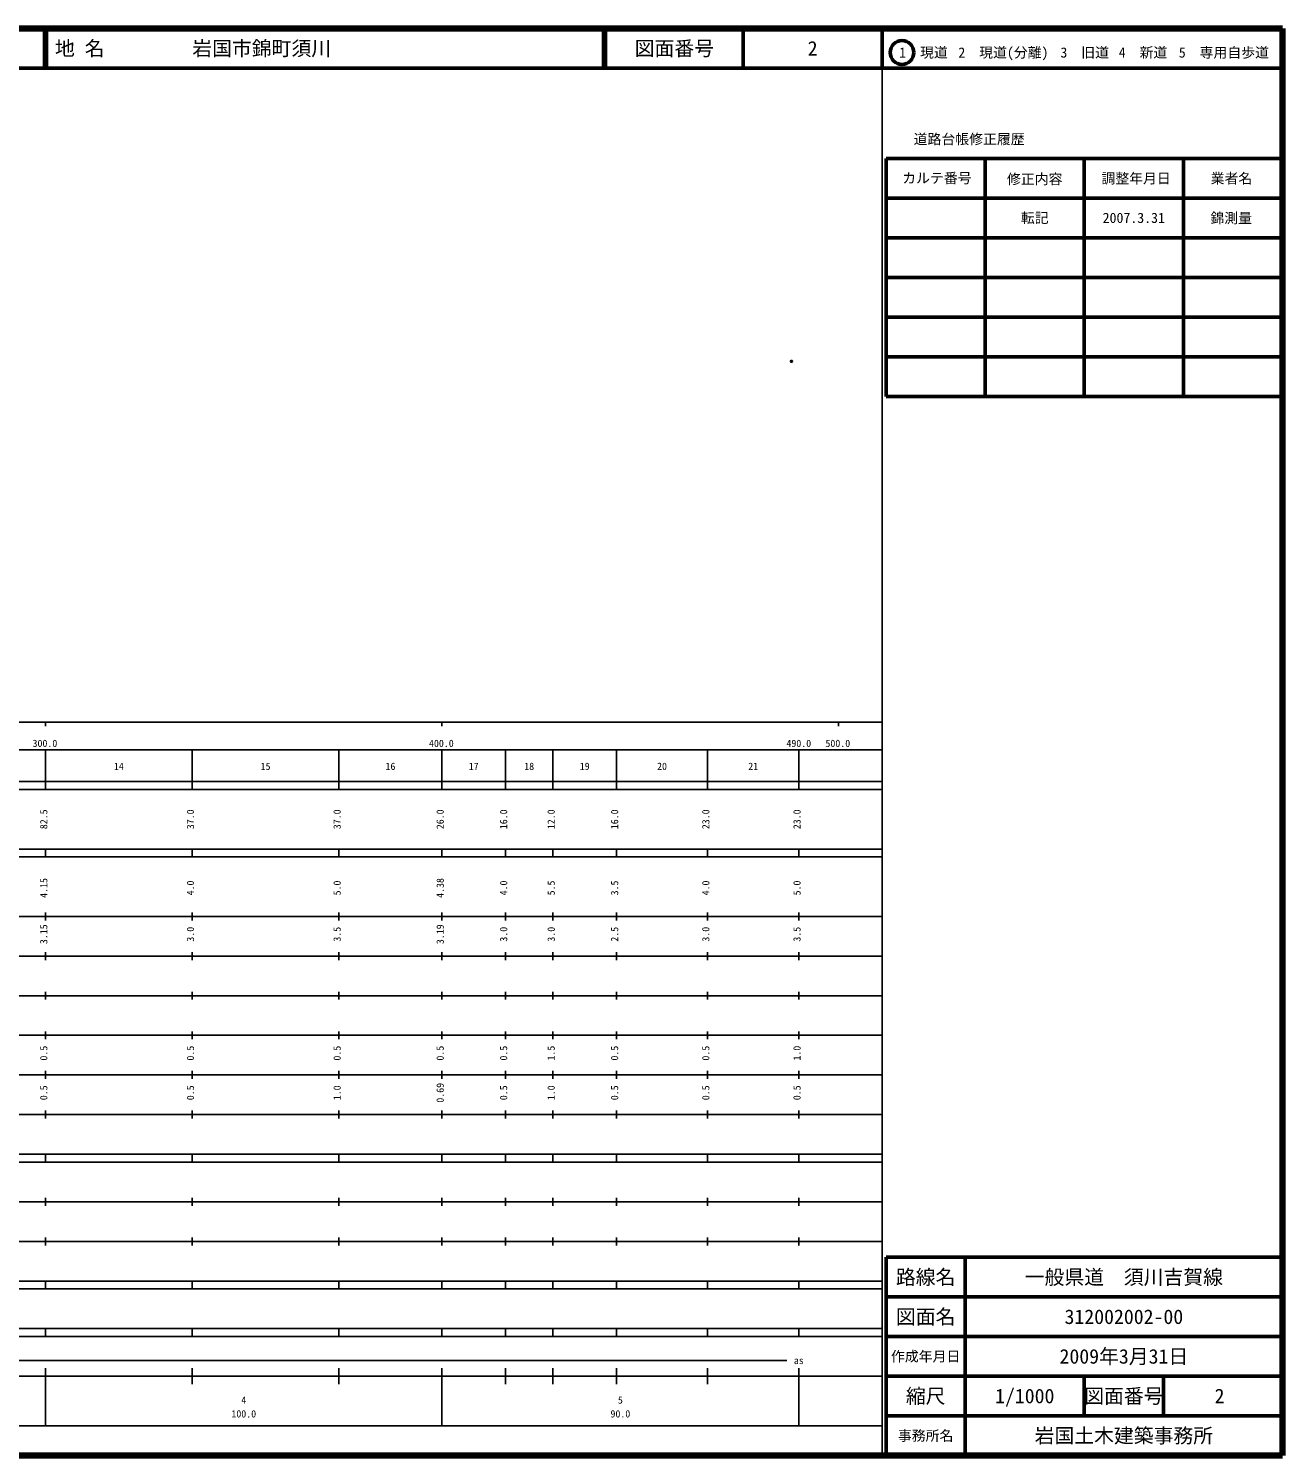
# Model space of a CAD drawing. Units: millimetres on the paper. Extents: x 40 to 680, y 20 to 380.
# Drawn here: x 363.7 to 680, y 20 to 380 of the extents above; entities that cross this region are included whole.
import ezdxf
from ezdxf.enums import TextEntityAlignment as Align

# ---------------------------------------------------------------- set-up
doc = ezdxf.new("R2010")
doc.units = ezdxf.units.MM
doc.header["$PDMODE"] = 32
doc.header["$PDSIZE"] = 0.5
doc.layers.add('M-OTRS', color=6, linetype='Continuous')
doc.layers.add('M-TTL-TXT', color=7, linetype='Continuous')
for name, color, linetype, lineweight in [('M-TTL', 2, 'Continuous', 140), ('M-TTL-BAND', 7, 'Continuous', 25), ('M-TTL-FRAM', 2, 'Continuous', 50), ('M-TTL-LINE', 7, 'Continuous', 50)]:
    doc.layers.add(name, color=color, linetype=linetype, lineweight=lineweight)
doc.styles.add('ＭＳ ゴシック', font='')
doc.styles.get('ＭＳ ゴシック').set_extended_font_data('MS Gothic')

msp = doc.modelspace()

# ---------------------------------------------------------------- linework, layer by layer
at = {"layer": 'M-OTRS'}
msp.add_point((556.146, 296.039), dxfattribs=at)
at = {"layer": 'M-TTL'}
for p, q in [((680, 380), (40, 380)), ((680, 20), (680, 380)), ((40, 20), (680, 20))]:
    msp.add_line(p, q, dxfattribs=at)
at = {"layer": 'M-TTL-BAND'}
for p, q in [((579, 20), (579, 370)), ((40, 205), (579, 205)), ((368, 205), (368, 204)), ((468, 205), (468, 204)), ((568, 205), (568, 204)), ((68, 198), (579, 198)), ((368, 188), (368, 198)), ((405, 188), (405, 198)), ((442, 188), (442, 198)), ((468, 188), (468, 198)), ((484, 188), (484, 198)), ((496, 188), (496, 198)), ((512, 188), (512, 198)), ((535, 188), (535, 198)), ((558, 188), (558, 198)), ((40, 190), (579, 190)), ((40, 188), (579, 188)), ((40, 173), (579, 173)), ((368, 171), (368, 173)), ((405, 171), (405, 173)), ((442, 171), (442, 173)), ((468, 171), (468, 173)), ((484, 171), (484, 173)), ((496, 171), (496, 173)), ((512, 171), (512, 173)), ((535, 171), (535, 173)), ((558, 171), (558, 173)), ((40, 171), (579, 171)), ((40, 156), (579, 156)), ((368, 155), (368, 157)), ((405, 155), (405, 157)), ((442, 155), (442, 157)), ((468, 155), (468, 157)), ((484, 155), (484, 157)), ((496, 155), (496, 157)), ((512, 155), (512, 157)), ((535, 155), (535, 157)), ((558, 155), (558, 157)), ((46, 146), (579, 146)), ((368, 145), (368, 147)), ((405, 145), (405, 147)), ((442, 145), (442, 147)), ((468, 145), (468, 147)), ((484, 145), (484, 147)), ((496, 145), (496, 147)), ((512, 145), (512, 147)), ((535, 145), (535, 147)), ((558, 145), (558, 147)), ((368, 135), (368, 137)), ((405, 135), (405, 137)), ((442, 135), (442, 137)), ((468, 135), (468, 137)), ((484, 135), (484, 137)), ((496, 135), (496, 137)), ((512, 135), (512, 137)), ((535, 135), (535, 137)), ((558, 135), (558, 137)), ((52, 136), (579, 136)), ((46, 126), (579, 126)), ((368, 125), (368, 127)), ((405, 125), (405, 127)), ((442, 125), (442, 127)), ((468, 125), (468, 127)), ((484, 125), (484, 127)), ((496, 125), (496, 127)), ((512, 125), (512, 127)), ((535, 125), (535, 127)), ((558, 125), (558, 127)), ((52, 116), (579, 116)), ((368, 115), (368, 117)), ((405, 115), (405, 117)), ((442, 115), (442, 117)), ((468, 115), (468, 117)), ((484, 115), (484, 117)), ((496, 115), (496, 117)), ((512, 115), (512, 117)), ((535, 115), (535, 117)), ((558, 115), (558, 117)), ((46, 106), (579, 106)), ((368, 105), (368, 107)), ((405, 105), (405, 107)), ((442, 105), (442, 107)), ((468, 105), (468, 107)), ((484, 105), (484, 107)), ((496, 105), (496, 107)), ((512, 105), (512, 107)), ((535, 105), (535, 107)), ((558, 105), (558, 107)), ((40, 96), (579, 96)), ((40, 94), (579, 94)), ((368, 94), (368, 96)), ((405, 94), (405, 96)), ((442, 94), (442, 96)), ((468, 94), (468, 96)), ((484, 94), (484, 96)), ((496, 94), (496, 96)), ((512, 94), (512, 96)), ((535, 94), (535, 96)), ((558, 94), (558, 96)), ((49, 84), (579, 84)), ((368, 83), (368, 85)), ((405, 83), (405, 85)), ((442, 83), (442, 85)), ((468, 83), (468, 85)), ((484, 83), (484, 85)), ((496, 83), (496, 85)), ((512, 83), (512, 85)), ((535, 83), (535, 85)), ((558, 83), (558, 85)), ((40, 74), (579, 74)), ((368, 73), (368, 75)), ((405, 73), (405, 75)), ((442, 73), (442, 75)), ((468, 73), (468, 75)), ((484, 73), (484, 75)), ((496, 73), (496, 75)), ((512, 73), (512, 75)), ((535, 73), (535, 75)), ((558, 73), (558, 75)), ((40, 64), (579, 64)), ((40, 62), (579, 62)), ((368, 62), (368, 64)), ((405, 62), (405, 64)), ((442, 62), (442, 64)), ((468, 62), (468, 64)), ((484, 62), (484, 64)), ((496, 62), (496, 64)), ((512, 62), (512, 64)), ((535, 62), (535, 64)), ((558, 62), (558, 64)), ((40, 52), (579, 52)), ((368, 50), (368, 52)), ((405, 50), (405, 52)), ((442, 50), (442, 52)), ((468, 50), (468, 52)), ((484, 50), (484, 52)), ((496, 50), (496, 52)), ((512, 50), (512, 52)), ((535, 50), (535, 52)), ((558, 50), (558, 52)), ((40, 50), (579, 50)), ((71, 44), (555, 44)), ((40, 40), (579, 40)), ((368, 27.5), (368, 42)), ((405, 38), (405, 42)), ((442, 38), (442, 42)), ((468, 27.5), (468, 42)), ((484, 38), (484, 42)), ((496, 38), (496, 42)), ((512, 38), (512, 42)), ((535, 38), (535, 42)), ((558, 27.5), (558, 42)), ((68, 27.5), (579, 27.5))]:
    msp.add_line(p, q, dxfattribs=at)
at = {"layer": 'M-TTL-FRAM'}
for p, q in [((580, 347.197), (580, 287.197)), ((580, 347.197), (680, 347.197)), ((580, 287.197), (680, 287.197)), ((680, 70), (580, 70)), ((580, 70), (580, 20))]:
    msp.add_line(p, q, dxfattribs=at)
at = {"layer": 'M-TTL-LINE'}
for p, q in [((367.75, 380), (367.75, 370)), ((368.25, 380), (368.25, 370)), ((508.747, 380), (508.747, 370)), ((509.247, 380), (509.247, 370)), ((543.997, 380), (543.997, 370)), ((579, 380), (579, 370)), ((40, 370), (680, 370)), ((605, 347.197), (605, 287.197)), ((630, 347.197), (630, 287.197)), ((655, 347.197), (655, 287.197)), ((580, 337.197), (680, 337.197)), ((580, 327.197), (680, 327.197)), ((580, 317.197), (680, 317.197)), ((580, 307.197), (680, 307.197)), ((580, 297.197), (680, 297.197)), ((600, 70), (600, 20)), ((680, 60), (580, 60)), ((680, 50), (580, 50)), ((680, 40), (580, 40)), ((630, 40), (630, 30)), ((650, 40), (650, 30)), ((680, 30), (580, 30))]:
    msp.add_line(p, q, dxfattribs=at)
msp.add_circle((584.031, 373.958), 3, dxfattribs=at)

# ---------------------------------------------------------------- texts
at = {"layer": 'M-TTL-BAND', "style": 'ＭＳ ゴシック'}
for s, p in [('300.0', (367.844, 198.195)), ('400.0', (467.844, 198.195)), ('490.0', (558, 198.195)), ('500.0', (567.844, 198.195)), ('14', (386.5, 192.405)), ('15', (423.5, 192.405)), ('16', (455, 192.405)), ('17', (476, 192.405)), ('18', (490, 192.405)), ('19', (504, 192.405)), ('20', (523.5, 192.405)), ('21', (546.5, 192.405)), ('as', (558, 42.5)), ('4', (418, 32.523)), ('5', (513, 32.523)), ('100.0', (418, 29.033)), ('90.0', (513, 29.033))]:
    msp.add_text(s, height=1.833, dxfattribs=at).set_placement(p, align=Align.BOTTOM_CENTER)
for s, p in [('82.5', (369, 180.5)), ('37.0', (406, 180.5)), ('37.0', (443, 180.5)), ('26.0', (469, 180.5)), ('16.0', (485, 180.5)), ('12.0', (497, 180.5)), ('16.0', (513, 180.5)), ('23.0', (536, 180.5)), ('23.0', (559, 180.5)), ('4.15', (369, 163.174)), ('4.0', (406, 163.174)), ('5.0', (443, 163.174)), ('4.38', (469, 163.174)), ('4.0', (485, 163.174)), ('5.5', (497, 163.174)), ('3.5', (513, 163.174)), ('4.0', (536, 163.174)), ('5.0', (559, 163.174)), ('3.15', (369, 151.5)), ('3.0', (406, 151.5)), ('3.5', (443, 151.5)), ('3.19', (469, 151.5)), ('3.0', (485, 151.5)), ('3.0', (497, 151.5)), ('2.5', (513, 151.5)), ('3.0', (536, 151.5)), ('3.5', (559, 151.5)), ('0.5', (369, 121.5)), ('0.5', (406, 121.5)), ('0.5', (443, 121.5)), ('0.5', (469, 121.5)), ('0.5', (485, 121.5)), ('1.5', (497, 121.5)), ('0.5', (513, 121.5)), ('0.5', (536, 121.5)), ('1.0', (559, 121.5)), ('0.5', (369, 111.5)), ('0.5', (406, 111.5)), ('1.0', (443, 111.5)), ('0.69', (469, 111.5)), ('0.5', (485, 111.5)), ('1.0', (497, 111.5)), ('0.5', (513, 111.5)), ('0.5', (536, 111.5)), ('0.5', (559, 111.5))]:
    msp.add_text(s, height=1.833, rotation=90, dxfattribs=at).set_placement(p, align=Align.BOTTOM_CENTER)
at = {"layer": 'M-TTL-TXT', "style": 'ＭＳ ゴシック'}
for s, p in [('地 名', (370.38, 375)), ('岩国市錦町須川', (405.024, 375))]:
    msp.add_text(s, height=3.666, dxfattribs=at).set_placement(p, align=Align.MIDDLE_LEFT)
for s, height, p in [('図面番号', 3.666, (526.622, 375)), ('2', 3.666, (561.497, 375)), ('1\u3000現道', 2.566, (589.448, 373.958)), ('2\u3000現道(分離)', 2.566, (609.619, 373.958)), ('3\u3000旧道', 2.566, (630.121, 373.958)), ('4\u3000新道', 2.566, (644.824, 373.958)), ('5\u3000専用自歩道', 2.566, (665.228, 373.958)), ('道路台帳修正履歴', 2.566, (600.968, 352.113)), ('カルテ番号', 2.566, (592.839, 342.277)), ('修正内容', 2.566, (617.509, 342.023)), ('調整年月日', 2.566, (643.089, 342.197)), ('業者名', 2.566, (667.134, 342.197)), ('転記', 2.566, (617.5, 332.245)), ('2007.3.31', 2.566, (642.5, 332.245)), ('錦測量', 2.566, (667.077, 332.189)), ('路線名', 3.666, (590, 65)), ('路線名', 3.666, (590, 65)), ('一般県道\u3000須川吉賀線', 3.666, (640, 65)), ('図面名', 3.666, (590, 55)), ('図面名', 3.666, (590, 55)), ('312002002-00', 3.666, (640, 55)), ('2009年3月31日', 3.666, (640, 45)), ('作成年月日', 2.566, (590, 45)), ('作成年月日', 2.566, (590, 45)), ('縮尺', 3.666, (590, 35)), ('縮尺', 3.666, (590, 35)), ('1/1000', 3.666, (615, 35)), ('図面番号', 3.666, (640, 35)), ('図面番号', 3.666, (640, 35)), ('2', 3.666, (664.125, 35)), ('事務所名', 2.566, (590, 25)), ('事務所名', 2.566, (590, 25)), ('岩国土木建築事務所', 3.666, (640, 25))]:
    msp.add_text(s, height=height, dxfattribs=at).set_placement(p, align=Align.MIDDLE_CENTER)

doc.saveas('drawing.dxf')
